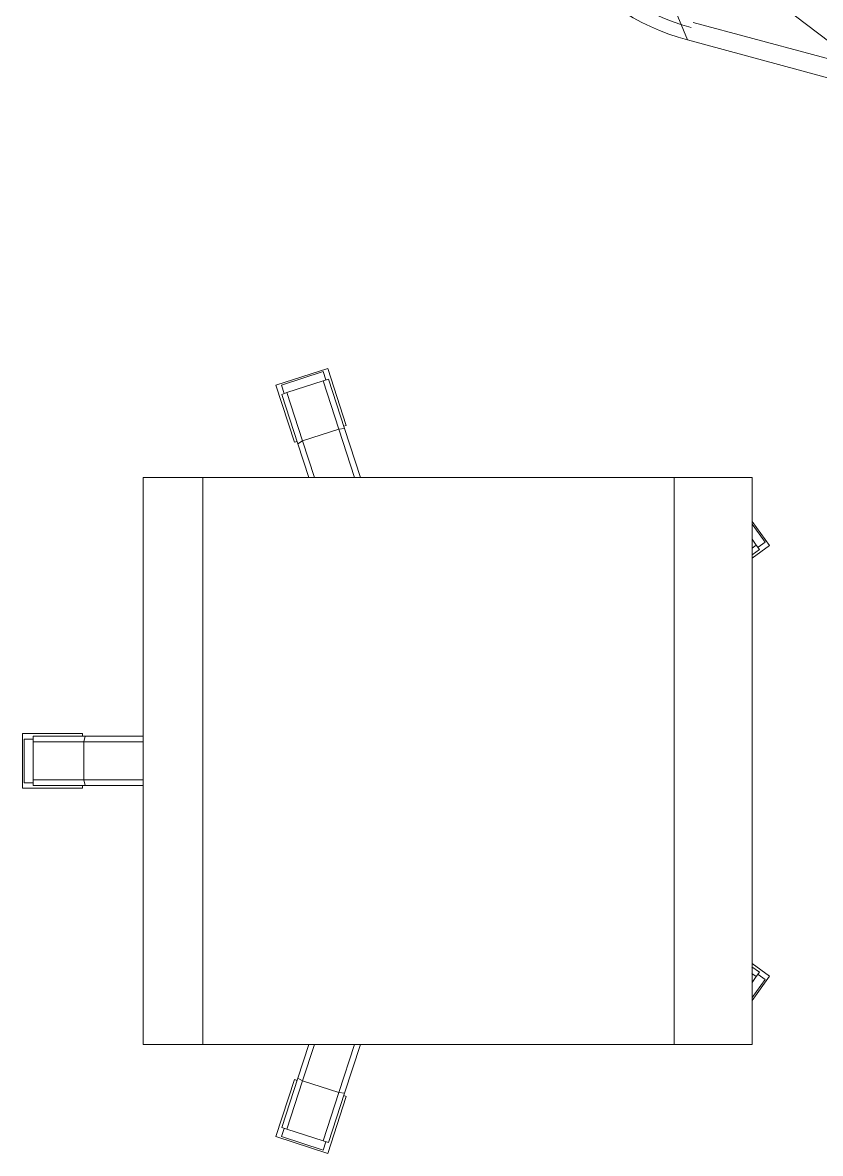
# Model space of a CAD drawing. Header units: millimetres. Extents: x 31960 to 73442, y -14102 to 21505.
# Drawn here: x 57154 to 57885, y -10115 to -9078 of the extents above; entities that cross this region are included whole.
import ezdxf

# ---------------------------------------------------------------- set-up
doc = ezdxf.new("R2010")
doc.units = ezdxf.units.MM
doc.layers.add('G-IMPT', color=8, linetype='Continuous', lineweight=9)
doc.layers.add('I-FURN', color=30, linetype='Continuous', lineweight=9)

# ---------------------------------------------------------------- blocks, each defined once
blk = doc.blocks.new('JX-57-Generic Chair-Task - Task without Arms-542702-Level 9 207 Kent St 1_100')
at = {"layer": 'I-FURN'}
for p, q in [((165.9908196721235, 389.3459016393176), (115.9908196721262, 389.3459016393187)), ((115.99081967213, 334.3459016393542), (115.99081967213, 389.3459016393542)), ((120.99081967213, 379.8550629507719), (120.99081967213, 387.826663752887)), ((120.99081967213, 387.8266637528872), (160.99081967213, 387.8266637528872)), ((160.99081967213, 387.8266637528872), (160.99081967213, 379.8550629507704)), ((165.99081967213, 389.3459016393542), (165.99081967213, 334.3459016393542)), ((118.4908196721301, 379.7005669868533), (123.49081967213, 379.7005669868533)), ((118.4908196721301, 379.7005669868533), (118.49081967213, 332.1112457562539)), ((123.49081967213, 379.7005669868533), (158.49081967213, 379.7005669868533)), ((123.49081967213, 333.2152445224949), (123.49081967213, 379.7005669868533)), ((158.49081967213, 379.7005669868533), (163.49081967213, 379.7005669868533)), ((158.49081967213, 379.7005669868533), (158.49081967213, 333.2152445224948)), ((163.49081967213, 379.7005669868533), (163.49081967213, 332.1112457562539)), ((115.9908196721262, 334.3459016393171), (118.4908196721256, 334.3459016393182)), ((123.4908196721301, 333.2152445224949), (118.4908196721301, 332.1112457562539)), ((118.49081967213, 332.1112457562539), (118.49081967213, 278.8575030548935)), ((123.49081967213, 278.8575030548934), (123.49081967213, 333.2152445224948)), ((158.49081967213, 333.2152445224947), (123.49081967213, 333.2152445224948)), ((163.4908196721299, 332.1112457562539), (158.4908196721299, 333.2152445224948)), ((158.49081967213, 333.2152445224948), (158.49081967213, 278.8575030548944)), ((163.4908196721284, 334.3459016393171), (165.9908196721235, 334.3459016393182)), ((163.49081967213, 332.1112457562539), (163.49081967213, 278.8575030548946)), ((400.990819672122, 278.9459016393145), (-119.0091803278767, 278.9459016393145)), ((-119.0091803278695, 271.7196353977884), (-119.0091803278695, 278.8575030548935)), ((-119.0091803278695, 224.0759592121818), (-119.0091803278696, 271.7196353977886)), ((400.9908196721282, 278.8575030548943), (400.9908196721282, 271.7196353977893)), ((400.9908196721282, 271.7196353977899), (400.9908196721283, 224.0759592121832)), ((-119.0091803278689, -182.7951736253276), (-119.0091803278695, 224.075959212183)), ((400.9908196721283, 224.0759592121827), (-119.0091803278695, 224.0759592121818)), ((400.9908196721283, 224.0759592121839), (400.990819672129, -182.7951736253268)), ((-203.5550891042286, 157.1822092631758), (-219.0059388229751, 109.6293834484188)), ((-203.5550891042225, 157.1822092632134), (-151.2469807079891, 140.1862745725911)), ((433.2286200522495, 140.1862745725901), (485.536728448483, 157.1822092632122)), ((500.9875781672249, 109.6293834484188), (485.5367284484783, 157.1822092631758)), ((-216.0159727593685, 113.915195704515), (-203.6552929843705, 151.9574563563211)), ((-207.5150529920494, 113.7817349966129), (-196.6994581889262, 147.0687130669432)), ((-203.6552929843705, 151.9574563563211), (-196.0738500962163, 149.4940962360949)), ((-196.6994581889262, 147.0687130669432), (-195.1543732170514, 151.823995648419)), ((-196.6994581889262, 147.0687130669432), (-152.4892893471157, 132.7039584364566)), ((-195.1543732170515, 151.823995648419), (-149.8942391546258, 137.118086637395)), ((477.1360125613118, 151.8239956484189), (431.8758784988858, 137.1180866373949)), ((478.6810975331865, 147.0687130669431), (434.4709286913758, 132.7039584364566)), ((477.1360125613116, 151.8239956484188), (478.6810975331863, 147.0687130669431)), ((478.0554894404757, 149.4940962360939), (485.6369323286306, 151.9574563563203)), ((478.6810975331863, 147.068713066943), (489.4966923363095, 113.7817349966127)), ((497.9976121036285, 113.9151957045142), (485.6369323286306, 151.9574563563203)), ((-149.8942391546258, 137.118086637395), (-152.4892893471157, 132.7039584364566)), ((-152.0195231939287, 137.8086332818161), (-151.2469807079937, 140.1862745725539)), ((-149.8942391546258, 137.118086637395), (-119.0091803278678, 127.0829227052692)), ((431.8758784988858, 137.1180866373949), (400.9908196721279, 127.0829227052693)), ((434.4709286913758, 132.7039584364565), (431.8758784988858, 137.1180866373949)), ((433.2286200522477, 140.1862745725529), (434.0011625381827, 137.8086332818139)), ((-152.4892893471158, 132.7039584364566), (-163.3048841502391, 99.41698036612623)), ((-152.4892893471159, 132.7039584364566), (-119.009180327872, 121.8256115840792)), ((434.4709286913758, 132.7039584364565), (400.9908196721279, 121.8256115840779)), ((445.2865234944989, 99.41698036612617), (434.4709286913758, 132.7039584364566)), ((-166.6978304267366, 92.63344875783346), (-219.00593882297, 109.6293834484557)), ((-208.4345298712142, 111.4518355842887), (-216.0159727593685, 113.9151957045149)), ((-209.0601379639242, 109.0264524151371), (-207.5150529920494, 113.7817349966129)), ((-209.0601379639242, 109.0264524151371), (-163.8000039014985, 94.32054340411308)), ((-207.5150529920494, 113.7817349966129), (-163.304884150239, 99.41698036612625)), ((489.4966923363095, 113.7817349966127), (445.2865234944989, 99.4169803661262)), ((491.0417773081842, 109.0264524151369), (445.7816432457583, 94.32054340411302)), ((500.9875781672304, 109.6293834484545), (448.6794697709969, 92.63344875783243)), ((489.4966923363095, 113.7817349966127), (491.0417773081842, 109.0264524151369)), ((497.9976121036286, 113.9151957045142), (490.4161692154718, 111.4518355842872)), ((-166.6978304267403, 92.63344875779694), (-165.9252879408053, 95.0110900485348)), ((-163.304884150239, 99.41698036612625), (-163.8000039014985, 94.32054340411308)), ((-163.8000039014985, 94.32054340411308), (-119.0091803278682, 79.76712261454729)), ((-163.304884150239, 99.41698036612624), (-119.00918032787, 85.02443373573918)), ((445.2865234944989, 99.41698036612617), (400.9908196721272, 85.0244337357384)), ((445.7816432457583, 94.32054340411301), (400.9908196721311, 79.76712261454838)), ((445.7816432457583, 94.32054340411302), (445.2865234944989, 99.41698036612617)), ((447.906927285055, 95.0110900485348), (448.6794697709943, 92.63344875779586)), ((-119.0091803278688, -208.021198975137), (-119.0091803278688, -182.7951736253275)), ((400.9908196721289, -182.7951736253265), (400.990819672129, -208.0211989751361)), ((-119.0091803278688, -239.4634862947304), (-119.0091803278688, -208.0211989751369)), ((400.990819672129, -208.0211989751361), (-119.0091803278688, -208.021198975137)), ((400.990819672129, -208.0211989751361), (400.990819672129, -239.4634862947295)), ((-119.0091803278687, -279.3112742184001), (-119.0091803278688, -239.4634862947304)), ((400.9908196721291, -239.4634862947295), (400.9908196721291, -279.3112742183992)), ((-119.0091803278767, -279.387380256603), (400.990819672122, -279.3873802566019)), ((-78.71613399590915, -279.2672316882831), (-56.49941291763457, -295.4086243844804)), ((-59.65151226511413, -291.2406088543295), (-76.13533483681351, -279.2644107318953)), ((-56.89765491327514, -283.1969953419415), (-62.33116112098073, -279.2493220058623)), ((-54.02290433582247, -279.2402406212717), (-56.8976549132751, -283.1969953419415)), ((-44.75550293027926, -279.2445190022132), (-56.49941291762859, -295.4086243844418)), ((-52.85256994140046, -286.1359216034039), (-47.83765242307846, -279.2334797985313)), ((338.4810522618886, -295.4086243844418), (326.7986861944549, -279.3292269409)), ((334.8342092856607, -286.1359216034037), (329.8758127218143, -279.3112742183991)), ((336.0561526093131, -279.311274218399), (338.8792942575354, -283.1969953419414)), ((338.4810522618843, -295.4086243844804), (360.6371539979193, -279.3112742184377)), ((344.2275305599668, -279.3112742184028), (338.8792942575355, -283.1969953419413)), ((341.6331516093741, -291.2406088543294), (358.0524721255219, -279.3112742183971)), ((-54.96592287646651, -284.7914483330434), (-59.65151226511407, -291.2406088543295)), ((-52.85256994140046, -286.1359216034039), (-56.89765491327511, -283.1969953419415)), ((338.8792942575354, -283.1969953419414), (334.8342092856607, -286.1359216034037)), ((341.6331516093742, -291.2406088543294), (336.9475622207282, -284.7914483330455))]:
    blk.add_line(p, q, dxfattribs=at)
blk = doc.blocks.new('Furniture 11 - workbay option 2_dwg_D2_WORKBAYS_WALL_ANGLE_105_DEGREES-1916702-Level 9 207 Kent St 1_100')
at = {"layer": 'I-FURN'}
for p, q in [((-0.0003787804517871849, 0.00047008071287459), (-0.0003782814387824799, 0.0004713089667528088)), ((-0.0003704721624406448, 0.000471308775598138), (-0.0003699731652208977, 0.00047008086283238))]:
    blk.add_line(p, q, dxfattribs=at)
at = {"layer": 'I-FURN', "flags": 128}
for points in [[(-0.0003838767681930865, 0.000472309211873271), (-0.0003838767681930865, 0.0004879092145468525), (-0.0003648767681930838, 0.0004879092145468566), (-0.0003648767681930838, 0.0004723092118732751), (-0.00036587676819309, 0.000471309211873273), (-0.0003704721848994926, 0.000471309211873273)], [(-0.0003782814262058604, 0.0004713092118732689), (-0.0003828767681930844, 0.000471309211873273), (-0.0003838767681930865, 0.000472309211873271)], [(-0.0003699728769811521, 0.0004700805345582628), (-0.0003697354376351514, 0.0004698795250626439), (-0.0003690905802609246, 0.0004693573681298799), (-0.0003656180978783547, 0.0004665454108766782), (-0.0003648767412496383, 0.0004649911268657257), (-0.0003648767359731065, 0.0004544716054275623), (-0.0003660828774399625, 0.0004476312099179306), (-0.0003666959089845251, 0.0004459469150574374), (-0.000367360139889747, 0.0004440975758705719), (-0.0003683766537644354, 0.0004378306596327618), (-0.0003683767257168551, 0.0002614526016282898), (-4.68192368939279e-05, 1.875691447617013e-05), (-4.050276700101579e-05, 1.811679911076322e-05), (-3.854452703681661e-05, 1.827975421549636e-05), (-3.675895901434351e-05, 1.843597101628434e-05), (-2.983946997099073e-05, 1.78305947528427e-05), (-1.967839328996713e-05, 1.510794525331422e-05), (-1.83689465683669e-05, 1.398957245280325e-05), (-1.655154583859581e-05, 9.907625358762824e-06), (-1.621408175284211e-05, 9.149597070134887e-06), (-1.607093198466519e-05, 8.846081088441393e-06), (-1.606694169607309e-05, 8.840325027677199e-06), (-1.502981753214982e-05, 8.069999444140916e-06), (-1.502376196754414e-05, 8.068039194362792e-06), (-1.383440887886654e-05, 1.250676579254128e-05), (-1.336848306769529e-05, 1.311397216281941e-05), (-1.26096640250825e-05, 1.321387260421098e-05), (2.458780700110262e-06, 9.176295410943449e-06), (-2.458780699982207e-06, -9.176295410968233e-06), (-1.752722542517497e-05, -5.138718217692444e-06), (-1.81344317954531e-05, -4.672792406517062e-06), (-1.823433223684467e-05, -3.913973363904274e-06), (-1.704497299578368e-05, 5.247761941686827e-07), (-1.83386201080671e-05, 3.713145756028473e-07), (-1.861659862528505e-05, 1.832791464336241e-07), (-1.9287865162129e-05, -3.044606735990558e-07), (-2.290275348676707e-05, -2.930830771563652e-06), (-2.459595396226866e-05, -3.244646939762103e-06), (-3.47570271591562e-05, -5.21994545969013e-07), (-4.105217158384438e-05, 2.413478415457784e-06), (-4.25204106167509e-05, 3.441549908080326e-06), (-4.413481880060127e-05, 4.561792890396934e-06), (-4.992510029240288e-05, 7.165670736002344e-06), (-0.0002202817362055284, 5.281268113673898e-05), (-0.0003803767920508816, 0.0004378306512778758), (-0.0003813933146520431, 0.0004440975661002184), (-0.000382057548132408, 0.0004459469043621541), (-0.0003826705820222877, 0.0004476311983690195), (-0.000383876733212972, 0.0004544715937045871), (-0.000383876742385717, 0.0004649911136372932), (-0.0003831353879212892, 0.00046654539868056), (-0.0003796629094542812, 0.0004693573607690775), (-0.000379018052807139, 0.0004698795185997806), (-0.0003787806137410421, 0.0004700805284260254)]]:
    blk.add_lwpolyline(points, dxfattribs=at)
at = {"layer": 'I-FURN'}
for centre, radius, start, end in [((-0.0001643767151803367, 0.0002614526605989977), 0.0002160000287172209, 180.0000156424582, 254.9999725794899), ((-0.0001643768130805007, 0.0002614525184077256), 0.0002039999126364362, 179.9999766265195, 255.0000326445039)]:
    blk.add_arc(centre, radius, start, end, dxfattribs=at)
blk = doc.blocks.new('Furniture 11 - workbay option 2_dwg-1916698-Level 9 207 Kent St 1_100')
at = {"layer": 'G-IMPT', "lineweight": 18, "flags": 128}
blk.add_lwpolyline([(37676.74331276211, -1296.092106897938), (37727.41434856397, -1106.985267301791), (37844.63691109387, -669.5047083538396)], dxfattribs=at)
at = {"xscale": 999477.9151939504, "yscale": 999477.9151939504, "zscale": 999477.9151939504, "rotation": 269.875059596833}
blk.add_blockref('Furniture 11 - workbay option 2_dwg_D2_WORKBAYS_WALL_ANGLE_105_DEGREES-1916702-Level 9 207 Kent St 1_100', (37775.45132184084, -884.3882092642439), dxfattribs=at)
blk = doc.blocks.new('Furniture 11 - Furniture 15-1941821-Level 9 207 Kent St 1_100')
blk.add_blockref('Furniture 11 - workbay option 2_dwg-1916698-Level 9 207 Kent St 1_100', (14246.40336877868, -5147.160746513913))

msp = doc.modelspace()

# ---------------------------------------------------------------- block references
at = {"layer": 'I-FURN'}
for name, p, rotation in [('Furniture 11 - Furniture 15-1941821-Level 9 207 Kent St 1_100', (51952.01934029712, -61169.1816459718), 90.00000000000007), ('JX-57-Generic Chair-Task - Task without Arms-542702-Level 9 207 Kent St 1_100', (57543.31847777346, -9896.206879292215), 89.99999999999977)]:
    msp.add_blockref(name, p, dxfattribs=dict(at, rotation=rotation))

doc.saveas('drawing.dxf')
